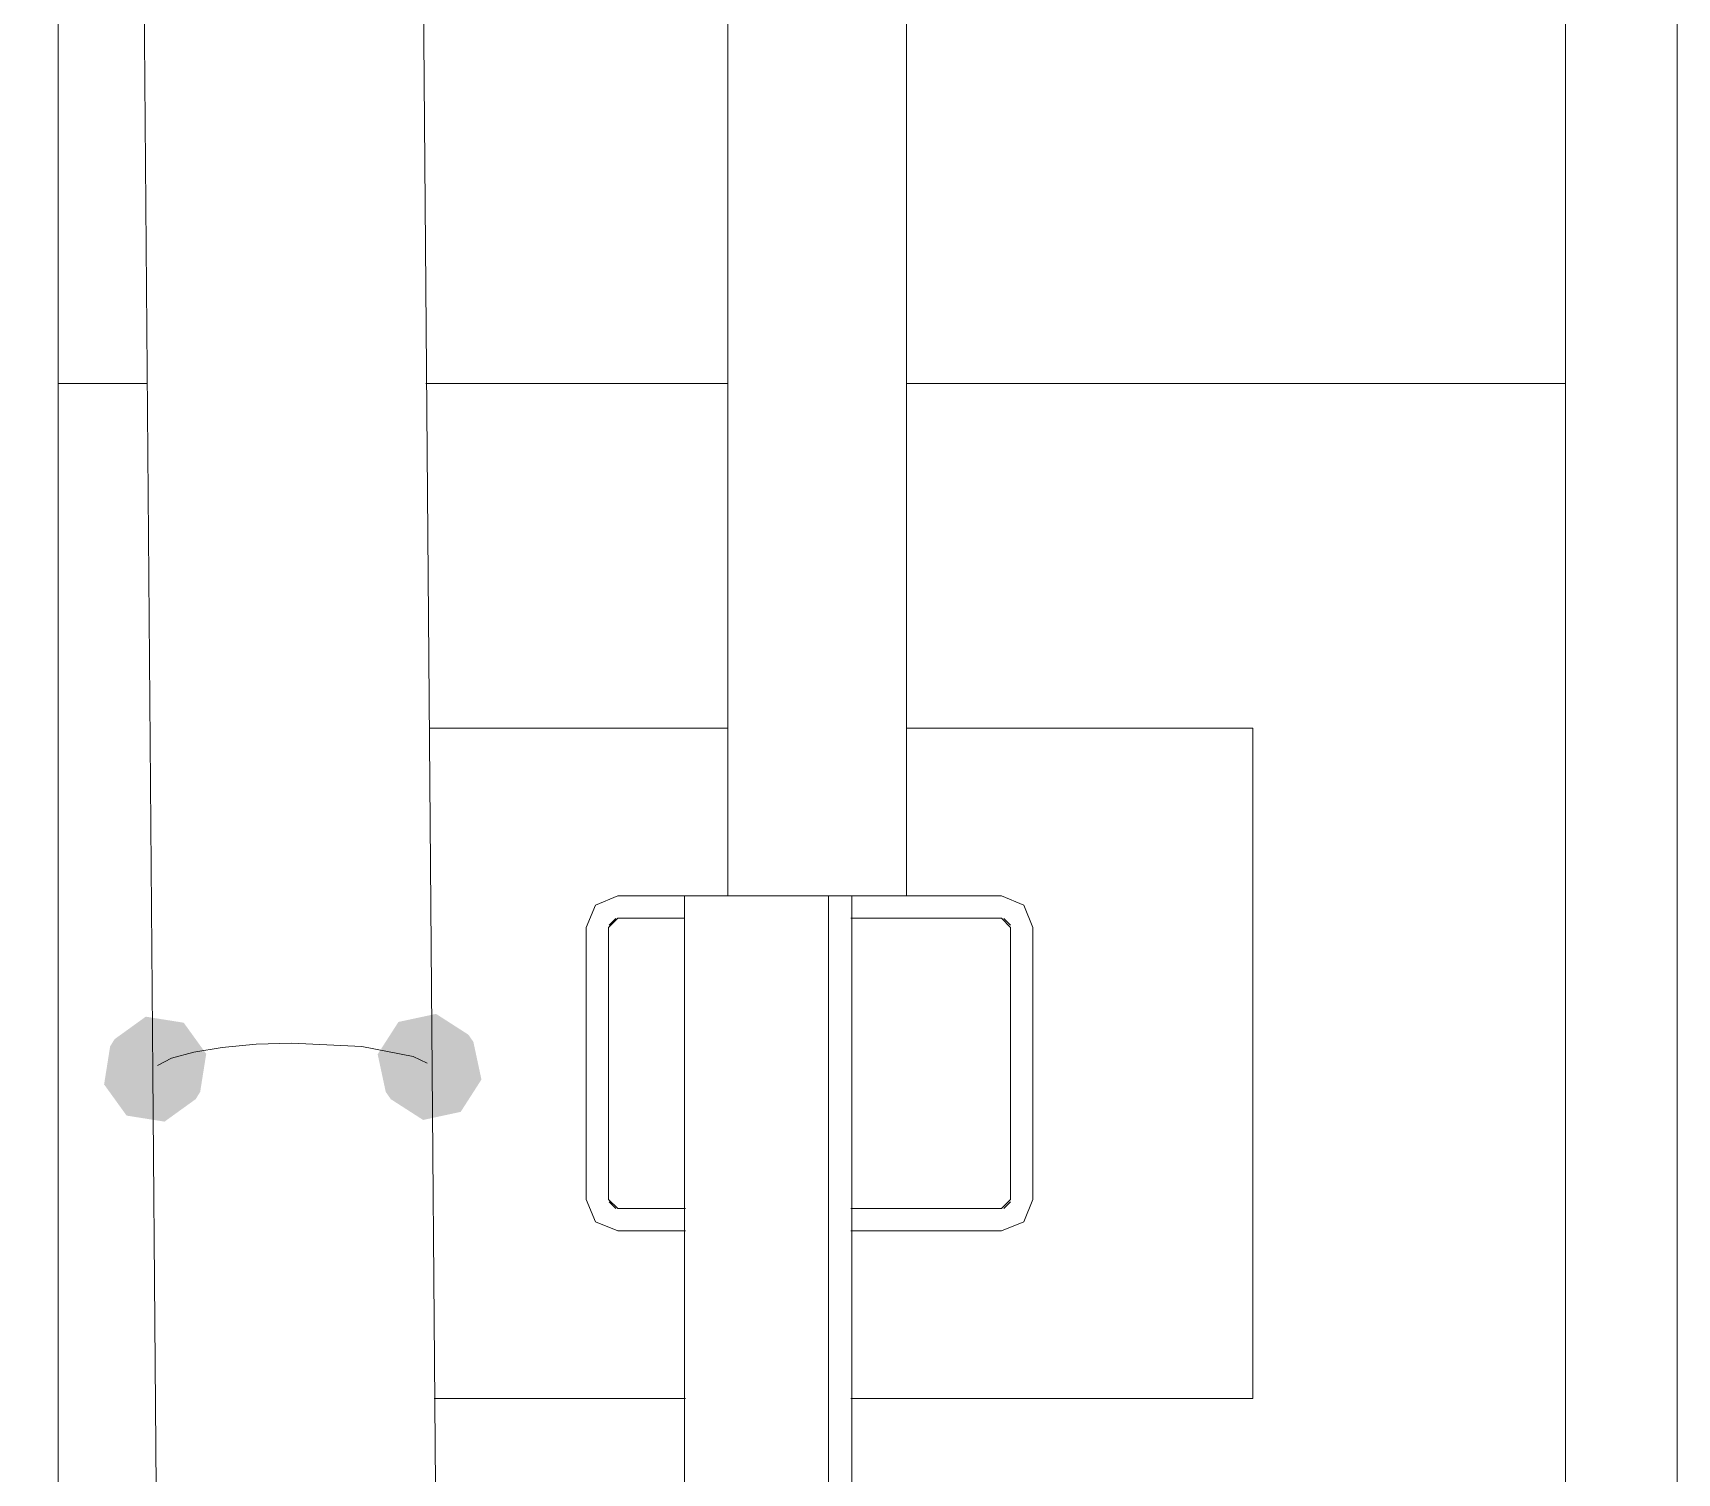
# Model space of a CAD drawing. Header units: millimetres. Extents: x 0 to 1189, y 0 to 841.
# Drawn here: x 875.182 to 878.127, y 563.354 to 565.932 of the extents above; entities that cross this region are included whole.
import ezdxf

# ---------------------------------------------------------------- set-up
doc = ezdxf.new("R2010")
doc.units = ezdxf.units.MM

msp = doc.modelspace()

# ---------------------------------------------------------------- hatches: boundary and pattern name
h = msp.add_hatch(color=7)
h.dxf.hatch_style = 2
h.paths.add_polyline_path([(875.962336, 564.138861), (875.904418, 564.176074), (875.837109, 564.16163), (875.799897, 564.103713), (875.814341, 564.036404), (875.823341, 564.023403), (875.881258, 563.986191), (875.948567, 564.000635), (875.985779, 564.058552), (875.971336, 564.125861)])
h = msp.add_hatch(color=7)
h.dxf.hatch_style = 2
h.paths.add_polyline_path([(875.320688, 564.117801), (875.309891, 564.049812), (875.350169, 563.993983), (875.418158, 563.983186), (875.473987, 564.023464), (875.481987, 564.036464), (875.492784, 564.104453), (875.452506, 564.160282), (875.384517, 564.171079), (875.328688, 564.130801)])

# ---------------------------------------------------------------- linework, layer by layer
at = {"color": 7, "lineweight": 0}
for points in [[(878.127342, 591.371674), (878.127342, 546.271605)], [(877.927341, 546.471606), (877.927341, 590.797673)], [(875.182337, 590.604673), (875.397337, 564.070632)], [(875.897338, 564.074632), (875.682338, 590.608673)], [(876.427339, 564.387633), (876.427339, 589.691672)], [(876.747339, 589.691672), (876.747339, 564.387633)], [(875.227337, 548.971609), (875.227337, 568.81664)], [(875.387337, 565.304634), (875.227337, 565.304634)], [(876.427339, 565.304634), (875.886338, 565.304634)], [(877.927341, 565.304634), (876.747339, 565.304634)], [(876.427339, 564.687633), (875.892338, 564.687633)], [(877.36734, 564.687633), (876.747339, 564.687633)], [(877.36734, 563.487632), (877.36734, 564.687633)], [(876.173339, 564.330633), (876.190214, 564.370758), (876.230339, 564.387633)], [(876.350339, 564.387633), (876.230339, 564.387633)], [(876.349339, 564.387633), (876.349339, 547.387607)], [(876.399339, 564.387633), (876.349339, 564.387633)], [(876.399339, 564.387633), (876.607339, 564.387633)], [(876.649339, 564.387633), (876.607339, 564.387633)], [(876.607339, 547.387607), (876.607339, 564.387633)], [(876.647339, 564.387633), (876.747339, 564.387633)], [(876.649339, 564.387633), (876.649339, 547.387607)], [(876.91734, 564.387633), (876.747339, 564.387633)], [(876.91734, 564.387633), (876.956965, 564.370758), (876.97334, 564.330633)], [(876.173339, 564.330633), (876.173339, 563.843632)], [(876.213339, 564.330633), (876.230339, 564.347633)], [(876.213339, 563.843632), (876.213339, 564.330633)], [(876.214339, 564.334633), (876.226339, 564.346633)], [(876.230339, 564.347633), (876.350339, 564.347633)], [(876.647339, 564.347633), (876.91734, 564.347633)], [(876.91734, 564.347633), (876.93334, 564.330633)], [(876.92134, 564.346633), (876.93334, 564.334633)], [(876.93334, 564.330633), (876.93334, 563.843632)], [(876.97334, 563.843632), (876.97334, 564.330633)], [(875.521338, 564.115633), (875.582338, 564.121633)], [(875.582338, 564.121633), (875.646338, 564.123633)], [(875.646338, 564.123633), (875.771338, 564.117633)], [(875.771338, 564.117633), (875.863338, 564.099633)], [(875.405337, 564.083632), (875.430337, 564.096633)], [(875.430337, 564.096633), (875.470338, 564.107633)], [(875.470338, 564.107633), (875.521338, 564.115633)], [(875.863338, 564.099633), (875.888338, 564.087632)], [(875.397337, 564.070632), (875.418337, 561.468628)], [(875.397337, 564.070632), (875.418337, 561.468628)], [(875.918338, 561.472628), (875.897338, 564.074632)], [(875.918338, 561.472628), (875.897338, 564.074632)], [(876.230339, 563.787632), (876.190214, 563.804007), (876.173339, 563.843632)], [(876.230339, 563.827632), (876.213339, 563.843632)], [(876.226339, 563.827632), (876.214339, 563.839632)], [(876.351339, 563.827632), (876.230339, 563.827632)], [(876.91734, 563.827632), (876.647339, 563.827632)], [(876.97334, 563.843632), (876.956965, 563.804007), (876.91734, 563.787632)], [(876.93334, 563.843632), (876.91734, 563.827632)], [(876.93334, 563.839632), (876.92134, 563.827632)], [(876.230339, 563.787632), (876.351339, 563.787632)], [(876.647339, 563.787632), (876.91734, 563.787632)], [(875.901338, 563.487632), (876.351339, 563.487632)], [(876.647339, 563.487632), (877.36734, 563.487632)]]:
    msp.add_lwpolyline(points, dxfattribs=at)

doc.saveas('drawing.dxf')
